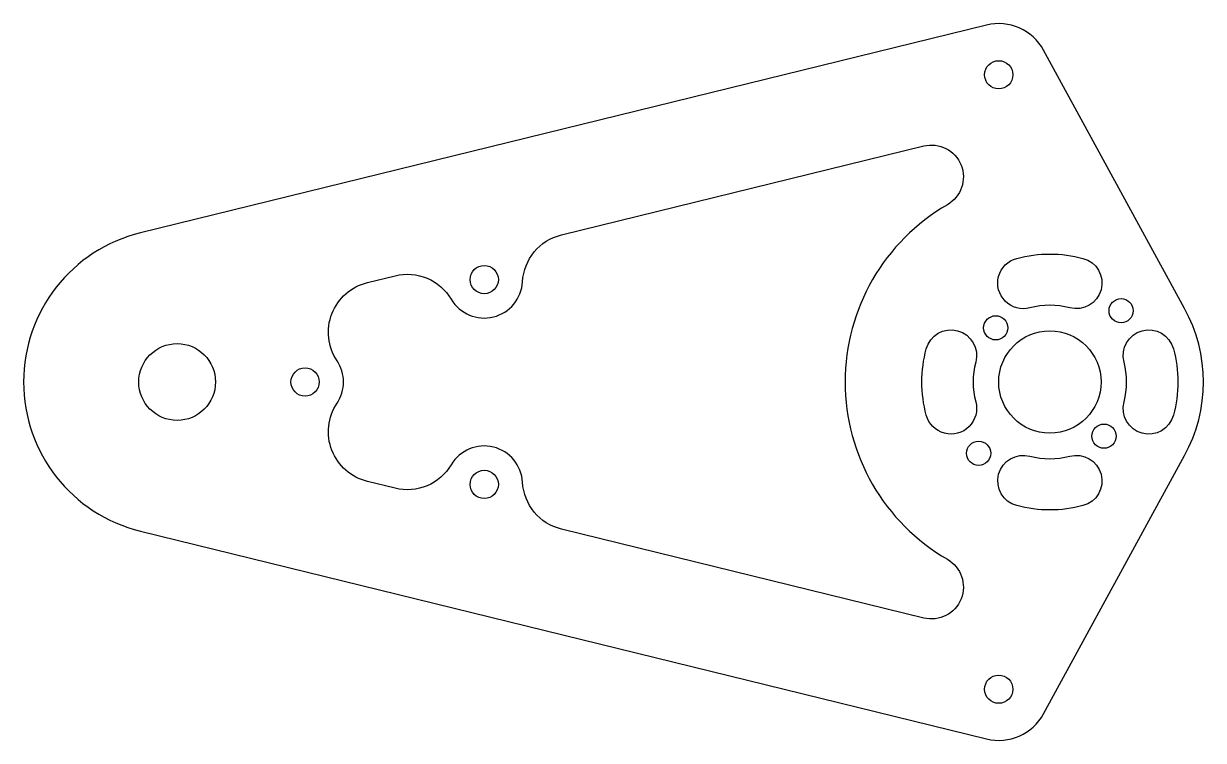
# Model space of a CAD drawing. Header units: inches. Extents: x -5.01 to 0.75, y -1.75 to 1.75.
import ezdxf

# ---------------------------------------------------------------- set-up
doc = ezdxf.new("R2010")
doc.units = ezdxf.units.IN
doc.header["$MEASUREMENT"] = 0

msp = doc.modelspace()

# ---------------------------------------------------------------- linework, layer by layer
for points in [[(-0.0306, 1.6199, 0.34011), (-0.3096, 1.7428), (-4.4418, 0.7284, 0.784201), (-4.4418, -0.7284), (-0.3096, -1.7428, 0.34011), (-0.0306, -1.6199), (0.6581, -0.3597, 0.255437), (0.6581, 0.3597)], [(-3.482, 0.104, -0.520083), (-3.3336, 0.4856), (-3.1984, 0.5188, -0.329716), (-2.9241, 0.404, 0.739865), (-2.5758, 0.4895, -0.329716), (-2.3858, 0.7183), (-0.616, 1.1527, -0.86743), (-0.5005, 0.8657, 0.576938), (-0.5005, -0.8657, -0.86743), (-0.616, -1.1527), (-2.3858, -0.7183, -0.329716), (-2.5758, -0.4895, 0.739865), (-2.9241, -0.404, -0.329716), (-3.1984, -0.5188), (-3.3336, -0.4856, -0.520083), (-3.482, -0.104, 0.302923)], [(-0.0971, 0.3622, -1), (-0.1618, 0.6037, -0.131652), (0.1618, 0.6037, -1), (0.0971, 0.3622, 0.131652)], [(-0.6037, -0.1618, -0.131652), (-0.6037, 0.1618, -1), (-0.3622, 0.0971, 0.131652), (-0.3622, -0.0971, -1)], [(0.6037, 0.1618, -0.131652), (0.6037, -0.1618, -1), (0.3622, -0.0971, 0.131652), (0.3622, 0.0971, -1)], [(0.1618, -0.6037, -0.131652), (-0.1618, -0.6037, -1), (-0.0971, -0.3622, 0.131652), (0.0971, -0.3622, -1)]]:
    msp.add_lwpolyline(points, format="xyb", close=True)
for centre, radius in [((-0.25, 1.5), 0.069), ((-2.763, 0.5), 0.069), ((0.348, 0.348), 0.0591), ((-0.2645, 0.2645), 0.0591), ((0, 0), 0.25), ((-4.263, 0), 0.1875), ((-3.638, 0), 0.069), ((0.2645, -0.2645), 0.0591), ((-0.348, -0.348), 0.0591), ((-2.763, -0.5), 0.069), ((-0.25, -1.5), 0.069)]:
    msp.add_circle(centre, radius)

doc.saveas('drawing.dxf')
